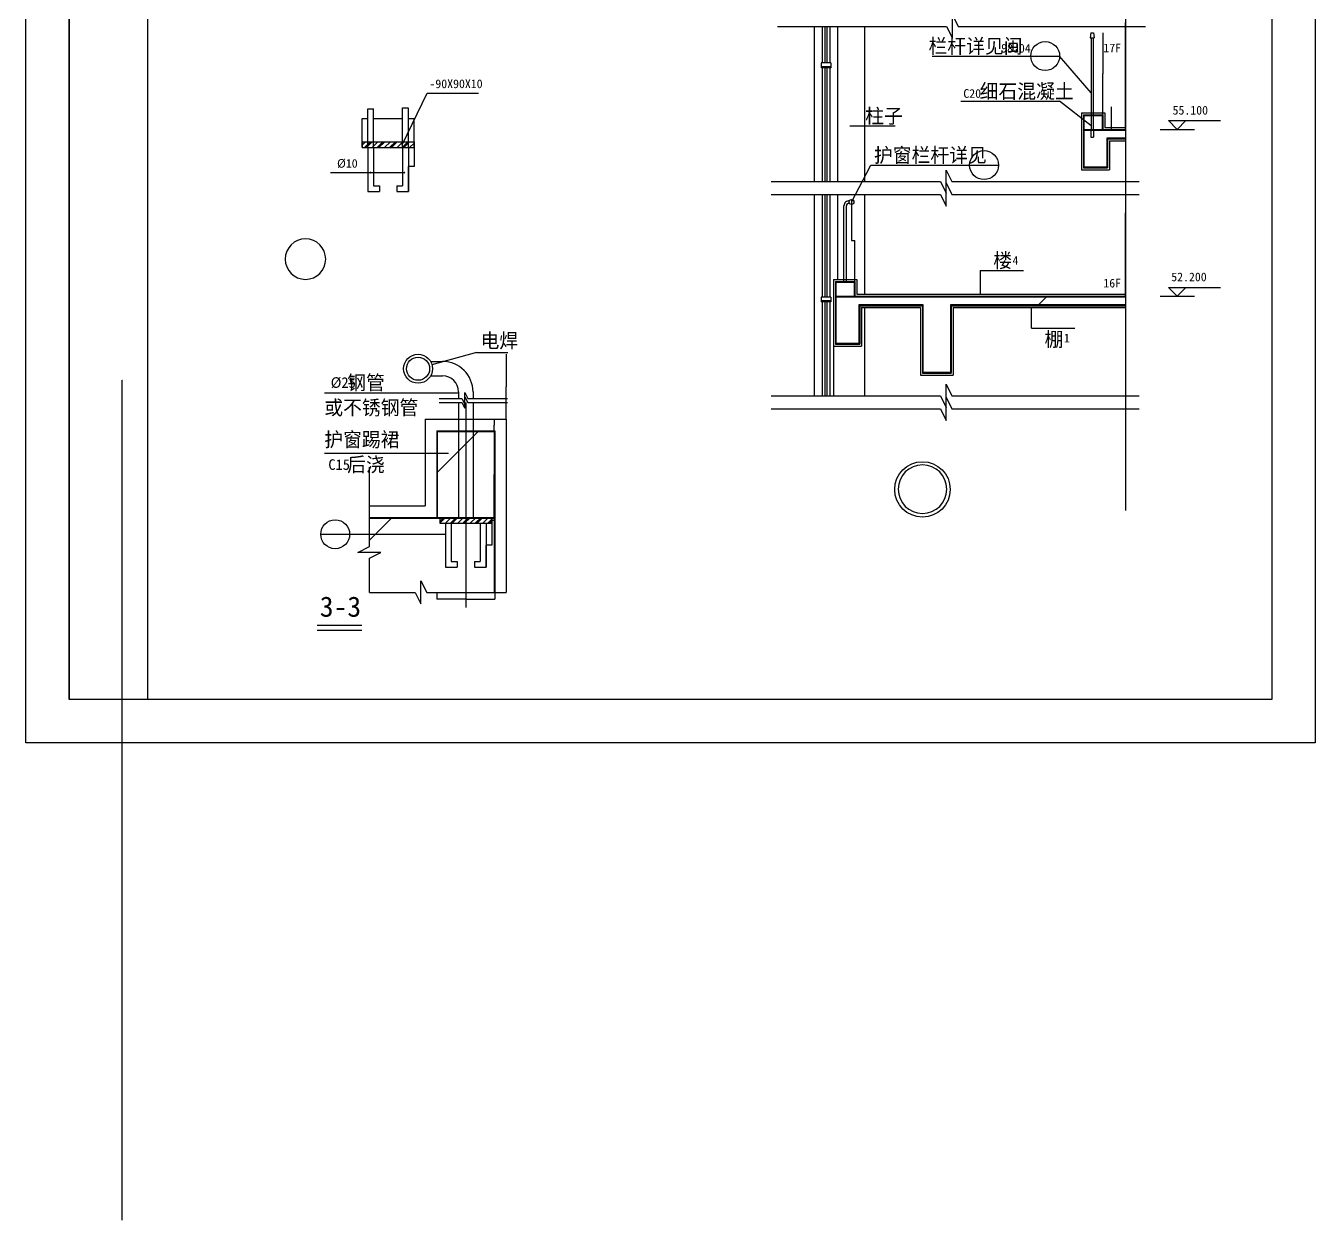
# Model space of a CAD drawing. Header units: metres. Extents: x -1000 to 40857, y 0 to 23917.
# Drawn here: x -1000 to 12365, y 0 to 12388 of the extents above; entities that cross this region are included whole.
import ezdxf

# ---------------------------------------------------------------- set-up
doc = ezdxf.new("R2010")
doc.units = ezdxf.units.M
for name, color, linetype in [('HA', 43, 'Continuous'), ('PUB_DIM', 3, 'Continuous'), ('PUB_TEXT', 142, 'Continuous'), ('PUB_WALL', 255, 'Continuous'), ('STAIR', 2, 'Continuous'), ('WALL', 7, 'Continuous')]:
    doc.layers.add(name, color=color, linetype=linetype)
doc.dimstyles.get("Standard").update_dxf_attribs({"dimtxt": 2.5, "dimasz": 2.5, "dimexe": 1.25, "dimexo": 0.625, "dimtad": 1, "dimcen": 2.5, "dimazin": 3, "dimtfac": 1, "dimtmove": 0, "dimatfit": 3})
pattern_1 = [(45, (0, 0), (-1122.53, 1122.53), [])]

# ---------------------------------------------------------------- blocks, each defined once
blk = doc.blocks.new('_INDEX')
blk.add_line((-0.5, 0), (0.5, 0))
blk.add_circle((0, 0), 0.5)
blk = doc.blocks.new('_INDEX1')
blk.add_lwpolyline([(-0.5, 0, 1), (0.5, 0, 1)], format="xyb", close=True)
blk = doc.blocks.new('*D6')
for p, q in [((7592.75, 9732.38), (7592.5, 9732.38)), ((7593, 9734.88), (7593, 9732.38)), ((7593, 9584.88), (7593, 9732.38)), ((7593, 9732.38), (7593, 9732.38)), ((7593.25, 9732.38), (7593.5, 9732.38))]:
    blk.add_line(p, q)
at = {"layer": 'Defpoints'}
for p in [(7593, 9734.88), (7593, 9732.38), (7593, 9584.88)]:
    blk.add_point(p, dxfattribs=at)
at = {"insert": (7593, 9733.505), "char_height": 1, "attachment_point": 5}
blk.add_mtext('150', dxfattribs=at)
blk = doc.blocks.new('*D18')
for p, q in [((10163, 12313.54), (10163, 11888.54)), ((10162.75, 11888.54), (10162.5, 11888.54)), ((10163, 11463.54), (10163, 11888.54)), ((10163, 11888.54), (10163, 11888.54)), ((10163.25, 11888.54), (10163.5, 11888.54))]:
    blk.add_line(p, q)
at = {"layer": 'Defpoints'}
for p in [(10163, 12313.54), (10163, 11888.54), (10163, 11463.54)]:
    blk.add_point(p, dxfattribs=at)
at = {"layer": 'PUB_DIM', "insert": (10163, 11889.665), "char_height": 1, "attachment_point": 5}
blk.add_mtext('850', dxfattribs=at)
blk = doc.blocks.new('*D19')
for p, q in [((10252.75, 11545.86), (10252.5, 11545.86)), ((10253, 11463.54), (10253, 11545.86)), ((10253, 11313.54), (10253, 11545.86)), ((10253, 11545.86), (10253, 11545.86)), ((10253.25, 11545.86), (10253.5, 11545.86))]:
    blk.add_line(p, q)
at = {"layer": 'Defpoints'}
for p in [(10253, 11545.86), (10253, 11463.54), (10253, 11313.54)]:
    blk.add_point(p, dxfattribs=at)
at = {"layer": 'PUB_DIM', "insert": (10253, 11546.985), "char_height": 1, "attachment_point": 5}
blk.add_mtext('150', dxfattribs=at)
blk = doc.blocks.new('*D28')
for p, q in [((7556.7, 10584.84), (7556.7, 10159.86)), ((7556.95, 10159.86), (7573.35, 10159.86)), ((7576.35, 10159.86), (7592.75, 10159.86)), ((7593, 9734.88), (7593, 10159.86))]:
    blk.add_line(p, q)
at = {"layer": 'Defpoints'}
for p in [(7556.7, 10584.84), (7556.7, 10159.86), (7593, 9734.88)]:
    blk.add_point(p, dxfattribs=at)
at = {"insert": (7574.85, 10159.86), "char_height": 1, "attachment_point": 5}
blk.add_mtext('850', dxfattribs=at)
blk = doc.blocks.new('*D55')
for p, q in [((10399.96, 13519.36), (10399.96, 12416.45)), ((10399.71, 12416.45), (10399.46, 12416.45)), ((10399.96, 11313.54), (10399.96, 12416.45)), ((10399.96, 12416.45), (10399.96, 12416.45)), ((10400.21, 12416.45), (10400.46, 12416.45))]:
    blk.add_line(p, q)
at = {"layer": 'Defpoints'}
for p in [(10399.96, 13519.36), (10399.96, 12416.45), (10399.96, 11313.54)]:
    blk.add_point(p, dxfattribs=at)
at = {"layer": 'PUB_DIM', "insert": (10399.96, 12417.575), "char_height": 1, "attachment_point": 5}
blk.add_mtext('2900', dxfattribs=at)
blk = doc.blocks.new('*D56')
for p, q in [((10399.96, 11313.54), (10399.96, 10449.21)), ((10399.71, 10449.21), (10399.46, 10449.21)), ((10399.96, 9584.88), (10399.96, 10449.21)), ((10399.96, 10449.21), (10399.96, 10449.21)), ((10400.21, 10449.21), (10400.46, 10449.21))]:
    blk.add_line(p, q)
at = {"layer": 'Defpoints'}
for p in [(10399.96, 11313.54), (10399.96, 10449.21), (10399.96, 9584.88)]:
    blk.add_point(p, dxfattribs=at)
at = {"layer": 'PUB_DIM', "insert": (10399.96, 10450.335), "char_height": 1, "attachment_point": 5}
blk.add_mtext('2900', dxfattribs=at)
blk = doc.blocks.new('*D57')
for p, q in [((3980.45, 8981.06), (3980.45, 8644.54)), ((3980.2, 8644.54), (3979.95, 8644.54)), ((3980.45, 8308.03), (3980.45, 8644.54)), ((3980.45, 8644.54), (3980.45, 8644.54)), ((3980.7, 8644.54), (3980.95, 8644.54))]:
    blk.add_line(p, q)
at = {"layer": 'Defpoints'}
for p in [(3980.45, 8981.06), (3980.45, 8644.54), (3980.45, 8308.03)]:
    blk.add_point(p, dxfattribs=at)
at = {"layer": 'PUB_DIM', "insert": (3980.45, 8645.665), "char_height": 1, "attachment_point": 5}
blk.add_mtext('850', dxfattribs=at)
blk = doc.blocks.new('*D58')
for p, q in [((3852.95, 8180.53), (3852.95, 7734.28)), ((3853.2, 7734.28), (3855.7, 7734.28)), ((3855.95, 7288.03), (3855.95, 7734.28))]:
    blk.add_line(p, q)
at = {"layer": 'Defpoints'}
for p in [(3852.95, 8180.53), (3852.95, 7734.28), (3855.95, 7288.03)]:
    blk.add_point(p, dxfattribs=at)
at = {"layer": 'PUB_DIM', "insert": (3854.45, 7735.405), "char_height": 1, "attachment_point": 5}
blk.add_mtext('150', dxfattribs=at)
blk = doc.blocks.new('*D59')
for p, q in [((3844.95, 7258.03), (3830.2, 7258.03)), ((3830.45, 7228.03), (3830.45, 7258.03)), ((3860.7, 7258.03), (3845.95, 7258.03)), ((3860.45, 7288.03), (3860.45, 7258.03))]:
    blk.add_line(p, q)
at = {"layer": 'Defpoints'}
for p in [(3830.45, 7228.03), (3860.45, 7288.03), (3860.45, 7258.03)]:
    blk.add_point(p, dxfattribs=at)
at = {"layer": 'PUB_DIM', "insert": (3845.45, 7258.03), "char_height": 1, "attachment_point": 5}
blk.add_mtext('6', dxfattribs=at)
blk = doc.blocks.new('*D60')
for p, q in [((3830.45, 7228.03), (3830.45, 7000.03)), ((3799.45, 7000.03), (3770.2, 7000.03)), ((3770.45, 6772.03), (3770.45, 7000.03)), ((3830.7, 7000.03), (3801.45, 7000.03))]:
    blk.add_line(p, q)
at = {"layer": 'Defpoints'}
for p in [(3830.45, 7228.03), (3830.45, 7000.03), (3770.45, 6772.03)]:
    blk.add_point(p, dxfattribs=at)
at = {"layer": 'PUB_DIM', "insert": (3800.45, 7000.03), "char_height": 1, "attachment_point": 5}
blk.add_mtext('80', dxfattribs=at)
blk = doc.blocks.new('*D61')
for p, q in [((-0.25, 8711.99), (-0.5, 8711.99)), ((0, 0), (0, 8711.99)), ((0, 0), (0, 8711.99)), ((0, 8711.99), (0, 8711.99)), ((0.25, 8711.99), (0.5, 8711.99))]:
    blk.add_line(p, q)
at = {"layer": 'Defpoints'}
for p in [(0, 8711.99), (0, 0), (0, 0)]:
    blk.add_point(p, dxfattribs=at)
at = {"insert": (0, 8713.115), "char_height": 1, "attachment_point": 5}
blk.add_mtext('R40', dxfattribs=at)
blk = doc.blocks.new('*D62')
for p, q in [((2484.88, 11124.51), (2484.88, 11426.14)), ((2485.13, 11426.14), (2513.88, 11426.14)), ((2515.88, 11426.14), (2544.63, 11426.14)), ((2544.88, 11124.51), (2544.88, 11426.14))]:
    blk.add_line(p, q)
at = {"layer": 'Defpoints'}
for p in [(2484.88, 11426.14), (2484.88, 11124.51), (2544.88, 11124.51)]:
    blk.add_point(p, dxfattribs=at)
at = {"insert": (2514.88, 11426.14), "char_height": 1, "attachment_point": 5}
blk.add_mtext('10', dxfattribs=at)
blk = doc.blocks.new('*D63')
for p, q in [((2544.88, 11124.51), (2544.88, 11525.57)), ((2545.13, 11525.57), (2573.88, 11525.57)), ((2575.88, 11525.57), (2604.63, 11525.57)), ((2604.88, 11124.51), (2604.88, 11525.57))]:
    blk.add_line(p, q)
at = {"layer": 'Defpoints'}
for p in [(2544.88, 11525.57), (2544.88, 11124.51), (2604.88, 11124.51)]:
    blk.add_point(p, dxfattribs=at)
at = {"insert": (2574.88, 11525.57), "char_height": 1, "attachment_point": 5}
blk.add_mtext('10', dxfattribs=at)
blk = doc.blocks.new('*D64')
for p, q in [((2604.88, 11124.51), (2604.88, 11426.14)), ((2605.13, 11426.14), (2753.88, 11426.14)), ((2755.88, 11426.14), (2904.63, 11426.14)), ((2904.88, 11124.51), (2904.88, 11426.14))]:
    blk.add_line(p, q)
at = {"layer": 'Defpoints'}
for p in [(2604.88, 11426.14), (2604.88, 11124.51), (2904.88, 11124.51)]:
    blk.add_point(p, dxfattribs=at)
at = {"insert": (2754.88, 11426.14), "char_height": 1, "attachment_point": 5}
blk.add_mtext('50', dxfattribs=at)
blk = doc.blocks.new('*D65')
for p, q in [((2904.88, 11124.51), (2904.88, 11535.37)), ((2905.13, 11535.37), (2933.88, 11535.37)), ((2935.88, 11535.37), (2964.63, 11535.37)), ((2964.88, 11124.51), (2964.88, 11535.37))]:
    blk.add_line(p, q)
at = {"layer": 'Defpoints'}
for p in [(2904.88, 11535.37), (2904.88, 11124.51), (2964.88, 11124.51)]:
    blk.add_point(p, dxfattribs=at)
at = {"insert": (2934.88, 11535.37), "char_height": 1, "attachment_point": 5}
blk.add_mtext('10', dxfattribs=at)
blk = doc.blocks.new('*D66')
for p, q in [((2964.88, 11124.51), (2964.88, 11426.14)), ((2965.13, 11426.14), (2993.88, 11426.14)), ((2995.88, 11426.14), (3024.63, 11426.14)), ((3024.88, 11124.51), (3024.88, 11426.14))]:
    blk.add_line(p, q)
at = {"layer": 'Defpoints'}
for p in [(2964.88, 11426.14), (2964.88, 11124.51), (3024.88, 11124.51)]:
    blk.add_point(p, dxfattribs=at)
at = {"insert": (2994.88, 11426.14), "char_height": 1, "attachment_point": 5}
blk.add_mtext('10', dxfattribs=at)
blk = doc.blocks.new('*D67')
for p, q in [((3024.88, 11184.51), (3024.88, 10926.51)), ((2993.88, 10926.51), (2964.63, 10926.51)), ((2964.88, 10668.51), (2964.88, 10926.51)), ((3025.13, 10926.51), (2995.88, 10926.51))]:
    blk.add_line(p, q)
at = {"layer": 'Defpoints'}
for p in [(3024.88, 11184.51), (3024.88, 10926.51), (2964.88, 10668.51)]:
    blk.add_point(p, dxfattribs=at)
at = {"insert": (2994.88, 10926.51), "char_height": 1, "attachment_point": 5}
blk.add_mtext('80', dxfattribs=at)
blk = doc.blocks.new('*D242')
for p, q in [((3855.95, 8308.03), (3855.95, 8244.28)), ((3852.95, 8180.53), (3852.95, 8244.28)), ((3853.2, 8244.28), (3853.45, 8244.28)), ((3855.45, 8244.28), (3855.7, 8244.28))]:
    blk.add_line(p, q)
at = {"layer": 'Defpoints'}
for p in [(3855.95, 8308.03), (3852.95, 8244.28), (3852.95, 8180.53)]:
    blk.add_point(p, dxfattribs=at)
at = {"layer": 'PUB_DIM', "insert": (3854.45, 8244.28), "char_height": 1, "attachment_point": 5}
blk.add_mtext('20', dxfattribs=at)
blk = doc.blocks.new('*D243')
for p, q in [((3560.45, 6511.14), (3560.45, 6440.89)), ((3560.7, 6440.89), (3709.45, 6440.89)), ((3711.45, 6440.89), (3860.2, 6440.89)), ((3860.45, 6511.14), (3860.45, 6440.89))]:
    blk.add_line(p, q)
at = {"layer": 'Defpoints'}
for p in [(3560.45, 6511.14), (3560.45, 6440.89), (3860.45, 6511.14)]:
    blk.add_point(p, dxfattribs=at)
at = {"layer": 'PUB_DIM', "insert": (3710.45, 6440.89), "char_height": 1, "attachment_point": 5}
blk.add_mtext('50', dxfattribs=at)
blk = doc.blocks.new('*D244')
for p, q in [((3409.45, 6440.89), (3260.2, 6440.89)), ((3260.45, 6511.14), (3260.45, 6440.89)), ((3560.7, 6440.89), (3411.45, 6440.89)), ((3560.45, 6511.14), (3560.45, 6440.89))]:
    blk.add_line(p, q)
at = {"layer": 'Defpoints'}
for p in [(3260.45, 6511.14), (3560.45, 6511.14), (3560.45, 6440.89)]:
    blk.add_point(p, dxfattribs=at)
at = {"layer": 'PUB_DIM', "insert": (3410.45, 6440.89), "char_height": 1, "attachment_point": 5}
blk.add_mtext('50', dxfattribs=at)

msp = doc.modelspace()

# ---------------------------------------------------------------- hatches: boundary and pattern name
h = msp.add_hatch()
h.set_pattern_fill('AN33C', scale=500)
h.set_pattern_definition(pattern_1)
h.paths.add_polyline_path([(3635.45, 7288.03), (3855.95, 7288.03), (3855.95, 8183.53), (3635.45, 8183.53)])
h.paths.add_polyline_path([(3635.45, 8183.53), (3485.45, 8183.53), (3485.45, 7288.03), (3635.45, 7288.03)])
h.paths.add_polyline_path([(3485.45, 8183.53), (3264.95, 8183.53), (3264.95, 7288.03), (3485.45, 7288.03)])
h = msp.add_hatch()
h.set_pattern_fill('AN31C', scale=500)
h.set_pattern_definition(pattern_1)
h.paths.add_polyline_path([(2561.17, 7283.53), (2561.17, 6986.57), (2441.17, 6926.57), (2681.17, 6926.57), (2561.17, 6866.57), (2561.17, 6511.14), (3035.68, 6511.14), (3095.68, 6391.14), (3095.68, 6631.14), (3155.68, 6511.14), (3855.95, 6511.14), (3855.95, 7283.53), (3830.45, 7283.53), (3830.45, 7228.03), (3770.45, 7228.03), (3770.45, 6772.03), (3650.45, 6772.03), (3650.45, 6832.03), (3710.45, 6832.03), (3710.45, 7228.03), (3410.45, 7228.03), (3410.45, 6832.03), (3470.45, 6832.03), (3470.45, 6772.03), (3350.45, 6772.03), (3350.45, 7228.03), (3290.45, 7228.03), (3290.45, 7283.53)])
h.paths.add_polyline_path([(3350.45, 6772.03), (3470.45, 6772.03), (3470.45, 6832.03), (3410.45, 6832.03), (3410.45, 7228.03), (3350.45, 7228.03)])
h.paths.add_polyline_path([(3710.45, 6832.03), (3650.45, 6832.03), (3650.45, 6772.03), (3770.45, 6772.03), (3770.45, 7228.03), (3710.45, 7228.03)])
at = {"layer": 'HA'}
h = msp.add_hatch(dxfattribs=at)
h.set_pattern_fill('AR-CONC', scale=10)
h.paths.add_polyline_path([(10043, 11463.54), (9963, 11463.54), (9963, 11313.54), (10043, 11313.54)])
h.paths.add_polyline_path([(10063, 11313.54), (10163, 11313.54), (10163, 11463.54), (10063, 11463.54)])
h.paths.add_polyline_path([(10043, 11313.54), (10063, 11313.54), (10063, 11463.54), (10043, 11463.54)])
h = msp.add_hatch(dxfattribs=at)
h.set_pattern_fill('AN31C', scale=500)
h.set_pattern_definition(pattern_1)
h.paths.add_polyline_path([(9963, 10913.54), (10213, 10913.54), (10213, 11213.54), (10399.96, 11213.54), (10399.96, 11313.54), (10068, 11313.54), (10068, 11233.54), (10038, 11233.54), (10038, 11313.54), (9963, 11313.54)])
h = msp.add_hatch(dxfattribs=at)
h.set_pattern_fill('STEEL', scale=12)
h.paths.add_polyline_path([(3024.88, 11124.51), (3024.88, 11184.51), (2484.88, 11184.51), (2484.88, 11124.51)])
h = msp.add_hatch(dxfattribs=at)
h.set_pattern_fill('AR-CONC', scale=10)
h.paths.add_polyline_path([(7593, 9584.88), (7593, 9734.88), (7393, 9734.88), (7393, 9584.88)])
h = msp.add_hatch(dxfattribs=at)
h.set_pattern_fill('AN31C', scale=500)
h.set_pattern_definition(pattern_1)
h.paths.add_polyline_path([(8293, 8784.88), (8593, 8784.88), (8593, 9484.88), (10399.96, 9484.88), (10399.96, 9584.88), (7393, 9584.88), (7393, 9084.88), (7643, 9084.88), (7643, 9484.88), (8293, 9484.88)])
h = msp.add_hatch(dxfattribs=at)
h.set_pattern_fill('STEEL', scale=12)
h.paths.add_polyline_path([(3830.45, 7228.03), (3830.45, 7288.03), (3290.45, 7288.03), (3290.45, 7228.03)])

# ---------------------------------------------------------------- linework, layer by layer
for p, q in [((-550.28, 22724.94), (-550.28, 5399.94)), ((259.72, 22724.94), (259.72, 5399.94)), ((7173, 12380.74), (7173, 10771.28)), ((7253, 12380.74), (7253, 12002.19)), ((7283, 12380.74), (7283, 12002.19)), ((7303, 12380.74), (7303, 12002.19)), ((7333, 12380.74), (7333, 12002.19)), ((7413, 12380.74), (7413, 10771.28)), ((7693, 12380.74), (7693, 10771.28)), ((10038, 12313.54), (10033, 12263.54)), ((10038, 12313.54), (10068, 12313.54)), ((10068, 12313.54), (10073, 12263.54)), ((10033, 12263.54), (10073, 12263.54)), ((10043, 12263.54), (10043, 11313.54)), ((10063, 12263.54), (10063, 11313.54)), ((7343, 12002.19), (7243, 12002.19)), ((7243, 12002.19), (7243, 11952.19)), ((7343, 11962.19), (7243, 11962.19)), ((7343, 11952.19), (7243, 11952.19)), ((7253, 11952.19), (7253, 10771.28)), ((7283, 11952.19), (7283, 10771.28)), ((7303, 11952.19), (7303, 10771.28)), ((7333, 11952.19), (7333, 10771.28)), ((7343, 12002.19), (7343, 11952.19)), ((9943, 11483.54), (10183, 11483.54)), ((9943, 11483.54), (9943, 10893.54)), ((10183, 11483.54), (10183, 11333.54)), ((10038, 11313.54), (10038, 11233.54)), ((10038, 11233.54), (10068, 11233.54)), ((10068, 11313.54), (10068, 11233.54)), ((10183, 11333.54), (10399.96, 11333.54)), ((2484.88, 11184.51), (3024.88, 11184.51)), ((2484.88, 11184.51), (2484.88, 11124.51)), ((2484.88, 11124.51), (3024.88, 11124.51)), ((2544.88, 11124.51), (2544.88, 10668.51)), ((2604.88, 11124.51), (2604.88, 10728.51)), ((2904.88, 11124.51), (2904.88, 10728.51)), ((2964.88, 11124.51), (2964.88, 10668.51)), ((3024.88, 11184.51), (3024.88, 11124.51)), ((10233, 11193.54), (10399.96, 11193.54)), ((10233, 11193.54), (10233, 10893.54)), ((9943, 10893.54), (10233, 10893.54)), ((2604.88, 10728.51), (2664.88, 10728.51)), ((2664.88, 10728.51), (2664.88, 10668.51)), ((2844.88, 10728.51), (2904.88, 10728.51)), ((2844.88, 10728.51), (2844.88, 10668.51)), ((2544.88, 10668.51), (2664.88, 10668.51)), ((2844.88, 10668.51), (2964.88, 10668.51)), ((7173, 10637.46), (7173, 8549.25)), ((7253, 10637.46), (7253, 9574.57)), ((7283, 10637.46), (7283, 9574.57)), ((7303, 10637.46), (7303, 9574.57)), ((7333, 10637.46), (7333, 9574.57)), ((7413, 10637.46), (7413, 9754.88)), ((7693, 10637.46), (7693, 9604.88)), ((7480.5, 9734.88), (7480.5, 10519.88)), ((7505.5, 9734.88), (7505.5, 10519.88)), ((8891.25, 9850.6), (8891.25, 9604.88)), ((7373, 9754.88), (7613, 9754.88)), ((7373, 9754.88), (7373, 9064.88)), ((7613, 9754.88), (7613, 9604.88)), ((7243, 9574.57), (7243, 9524.57)), ((7343, 9574.57), (7243, 9574.57)), ((7343, 9534.57), (7243, 9534.57)), ((7343, 9524.57), (7243, 9524.57)), ((7253, 9524.57), (7253, 8549.25)), ((7283, 9524.57), (7283, 8549.25)), ((7303, 9524.57), (7303, 8549.25)), ((7333, 9524.57), (7333, 8549.25)), ((7343, 9574.57), (7343, 9524.57)), ((7613, 9604.88), (10399.96, 9604.88)), ((7663, 9464.88), (8273, 9464.88)), ((7663, 9464.88), (7663, 9064.88)), ((7693, 9464.88), (7693, 8549.25)), ((8273, 9464.88), (8273, 8764.88)), ((8613, 9464.88), (10399.96, 9464.88)), ((8613, 9464.88), (8613, 8764.88)), ((9423.47, 9252.42), (9423.47, 9464.88)), ((3672.8, 8999.79), (3209.98, 8871.21)), ((7373, 9064.88), (7663, 9064.88)), ((7373, 9064.88), (7373, 8549.25)), ((3195.36, 8906.06), (3320.45, 8906.06)), ((3195.36, 8756.06), (3320.45, 8756.06)), ((8273, 8764.88), (8613, 8764.88)), ((3485.45, 8591.06), (3485.45, 8522.98)), ((3635.45, 8591.06), (3635.45, 8522.98)), ((3485.45, 8481.01), (3485.45, 7288.03)), ((3635.45, 8481.01), (3635.45, 7288.03)), ((3140.45, 8308.03), (3980.45, 8308.03)), ((3140.45, 8308.03), (3140.45, 7408.03)), ((3980.45, 8308.03), (3980.45, 6511.14)), ((2561.17, 7408.03), (3140.45, 7408.03)), ((3290.45, 7288.03), (3290.45, 7228.03)), ((3290.45, 7288.03), (3830.45, 7288.03)), ((3290.45, 7228.03), (3830.45, 7228.03)), ((3350.45, 7228.03), (3350.45, 6772.03)), ((3410.45, 7228.03), (3410.45, 6832.03)), ((3710.45, 7228.03), (3710.45, 6832.03)), ((3770.45, 7228.03), (3770.45, 6772.03)), ((3830.45, 7288.03), (3830.45, 7228.03)), ((2356.65, 7114.22), (3350.45, 7114.22)), ((3410.45, 6832.03), (3470.45, 6832.03)), ((3470.45, 6832.03), (3470.45, 6772.03)), ((3650.45, 6832.03), (3710.45, 6832.03)), ((3650.45, 6832.03), (3650.45, 6772.03)), ((3350.45, 6772.03), (3470.45, 6772.03)), ((3650.45, 6772.03), (3770.45, 6772.03)), ((2019.03, 6120.34), (2482.38, 6120.34))]:
    msp.add_line(p, q)
for points in [[(-1000.28, 23849.94), (12364.72, 23849.94), (12364.72, 4949.94), (-1000.28, 4949.94)], [(-550.28, 22724.94), (11914.72, 22724.94), (11914.72, 5399.94), (-550.28, 5399.94)]]:
    msp.add_lwpolyline(points, close=True)
for points in [[(11914.72, 22724.94), (11914.72, 5399.94), (-550.28, 5399.94), (-550.28, 22724.94), (11914.72, 22724.94)], [(259.72, 22724.94), (259.72, 5399.94)], [(2019.03, 6171), (2482.38, 6171)]]:
    msp.add_lwpolyline(points)
for points in [[(2570.4, 10864.65, 1), (2575.4, 10864.65, 1)], [(2921.9, 10864.65, 1), (2926.9, 10864.65, 1)]]:
    msp.add_lwpolyline(points, format="xyb", close=True)
for centre, radius in [((7558, 10559.88), 25), ((3065.45, 8831.06), 150), ((3065.45, 8831.06), 120)]:
    msp.add_circle(centre, radius)
for centre, radius, start, end in [((7533, 10519.88), 52.5, 86.41, 180), ((7533, 10519.88), 27.5, 82.73, 180), ((3320.45, 8591.06), 315, 0, 90), ((3320.45, 8591.06), 165, 0, 90)]:
    msp.add_arc(centre, radius, start, end)
msp.add_line((3560.45, 8481.01), (3560.45, 6354.51), dxfattribs=at)
at = {"layer": 'PUB_DIM'}
for p, q in [((10844.81, 11403.54), (11024.81, 11403.54)), ((10934.81, 11313.54), (10844.81, 11403.54)), ((11024.81, 11403.54), (10934.81, 11313.54)), ((11024.81, 11403.54), (11381.39, 11403.54)), ((10756.53, 11313.54), (11113.1, 11313.54)), ((10844.81, 9674.88), (11024.81, 9674.88)), ((10934.81, 9584.88), (10844.81, 9674.88)), ((11024.81, 9674.88), (10934.81, 9584.88)), ((11024.81, 9674.88), (11381.39, 9674.88)), ((10756.53, 9584.88), (11113.1, 9584.88))]:
    msp.add_line(p, q, dxfattribs=at)
at = {"layer": 'PUB_TEXT'}
for p, q in [((8393.14, 12073.82), (9415.88, 12073.82)), ((10043, 11691.23), (9715.88, 12073.82)), ((2899.8, 11154.51), (3161.17, 11689.91)), ((3161.17, 11689.91), (3692.86, 11689.91)), ((8693.14, 11605.08), (9715.88, 11605.08)), ((10043, 11351.09), (9715.88, 11605.08)), ((7542.59, 11348.73), (8010.21, 11348.73)), ((2158.82, 10864.65), (2924.4, 10864.65)), ((7558, 10559.88), (7759.46, 10942.47)), ((7759.46, 10942.47), (8782.21, 10942.47)), ((8891.25, 9850.6), (9341.07, 9850.6)), ((9423.47, 9252.42), (9873.29, 9252.42)), ((3672.8, 8999.79), (3997.17, 8999.79)), ((2094.3, 8579.67), (3485.45, 8579.67)), ((2094.3, 7954.8), (3380.32, 7954.8))]:
    msp.add_line(p, q, dxfattribs=at)
msp.add_circle((8294.08, 7578.85), 287.53, dxfattribs=at)
at = {"layer": 'PUB_WALL'}
for points in [[(10399.96, 11221.04), (10205.5, 11221.04), (10205.5, 10921.04), (9970.5, 10921.04), (9970.5, 11456.04), (10155.5, 11456.04), (10155.5, 11313.54)], [(9963, 11306.04), (10399.96, 11306.04)], [(10399.96, 9492.38), (8585.5, 9492.38), (8585.5, 8792.38), (8300.5, 8792.38), (8300.5, 9492.38), (7635.5, 9492.38), (7635.5, 9092.38), (7400.5, 9092.38), (7400.5, 9727.38), (7585.5, 9727.38), (7585.5, 9584.88)], [(7393, 9577.38), (10399.96, 9577.38)], [(3267.95, 7288.03), (3267.95, 8180.53), (3852.95, 8180.53), (3852.95, 6511.14)], [(2561.17, 7280.53), (3860.45, 7280.53)]]:
    msp.add_lwpolyline(points, dxfattribs=at)
at = {"layer": 'STAIR'}
for p, q in [((10399.96, 14628.87), (10399.96, 7360.47)), ((8604.53, 12500.74), (8664.53, 12380.74)), ((8604.53, 12260.74), (8604.53, 12500.74)), ((6790.56, 12380.74), (8544.53, 12380.74)), ((8544.53, 12380.74), (8604.53, 12260.74)), ((8664.53, 12380.74), (10604.14, 12380.74)), ((8539.35, 10651.28), (8539.35, 10891.28)), ((8539.35, 10891.28), (8599.35, 10771.28)), ((6725.38, 10771.28), (8479.35, 10771.28)), ((8479.35, 10771.28), (8539.35, 10651.28)), ((8539.35, 10517.46), (8539.35, 10757.46)), ((8539.35, 10757.46), (8599.35, 10637.46)), ((8599.35, 10771.28), (10538.96, 10771.28)), ((6725.38, 10637.46), (8479.35, 10637.46)), ((8479.35, 10637.46), (8539.35, 10517.46)), ((8599.35, 10637.46), (10538.96, 10637.46)), ((3550.23, 8582.98), (3580.23, 8522.98)), ((3550.23, 8462.98), (3550.23, 8582.98)), ((8539.35, 8429.25), (8539.35, 8669.25)), ((8539.35, 8669.25), (8599.35, 8549.25)), ((3282.97, 8522.98), (3520.23, 8522.98)), ((3282.97, 8481.01), (3520.23, 8481.01)), ((3520.23, 8522.98), (3550.23, 8462.98)), ((3520.23, 8481.01), (3550.23, 8421.01)), ((3550.23, 8541.01), (3580.23, 8481.01)), ((3550.23, 8421.01), (3550.23, 8541.01)), ((3580.23, 8522.98), (3992.61, 8522.98)), ((3580.23, 8481.01), (3992.61, 8481.01)), ((6725.38, 8549.25), (8479.35, 8549.25)), ((8479.35, 8549.25), (8539.35, 8429.25)), ((8539.35, 8535.42), (8599.35, 8415.42)), ((8539.35, 8295.42), (8539.35, 8535.42)), ((8599.35, 8549.25), (10538.96, 8549.25)), ((6725.38, 8415.42), (8479.35, 8415.42)), ((8479.35, 8415.42), (8539.35, 8295.42)), ((8599.35, 8415.42), (10538.96, 8415.42)), ((2561.17, 6986.57), (2561.17, 7811.34)), ((2441.17, 6926.57), (2561.17, 6986.57)), ((2681.17, 6926.57), (2441.17, 6926.57)), ((2561.17, 6866.57), (2681.17, 6926.57)), ((2561.17, 6511.14), (2561.17, 6866.57)), ((3095.68, 6391.14), (3095.68, 6631.14)), ((3095.68, 6631.14), (3155.68, 6511.14)), ((2561.17, 6511.14), (3035.68, 6511.14)), ((3035.68, 6511.14), (3095.68, 6391.14)), ((3155.68, 6511.14), (3980.45, 6511.14))]:
    msp.add_line(p, q, dxfattribs=at)
at = {"layer": 'WALL'}
for p, q in [((9963, 11463.54), (9963, 10913.54)), ((9963, 11463.54), (10163, 11463.54)), ((10163, 11463.54), (10163, 11313.54)), ((9963, 11313.54), (10399.96, 11313.54)), ((10213, 11213.54), (10213, 10913.54)), ((10213, 11213.54), (10399.96, 11213.54)), ((9963, 10913.54), (10213, 10913.54)), ((7393, 9734.88), (7393, 9084.88)), ((7393, 9734.88), (7593, 9734.88)), ((7593, 9734.88), (7593, 9584.88)), ((7393, 9584.88), (10399.96, 9584.88)), ((7643, 9484.88), (7643, 9084.88)), ((7643, 9484.88), (8293, 9484.88)), ((8293, 9484.88), (8293, 8784.88)), ((8593, 9484.88), (8593, 8784.88)), ((8593, 9484.88), (10399.96, 9484.88)), ((7393, 9084.88), (7643, 9084.88)), ((8293, 8784.88), (8593, 8784.88)), ((3260.45, 8188.03), (3860.45, 8188.03)), ((3260.45, 8188.03), (3260.45, 7288.03)), ((3860.45, 8188.03), (3860.45, 6511.14)), ((2561.17, 7288.03), (3860.45, 7288.03))]:
    msp.add_line(p, q, dxfattribs=at)

# ---------------------------------------------------------------- block references
at = {"layer": 'PUB_DIM', "xscale": 300, "yscale": 300, "zscale": 300}
for p in [(9565.88, 12073.82), (8932.21, 10942.47), (2206.65, 7114.22)]:
    msp.add_blockref('_INDEX', p, dxfattribs=at)
at = {"layer": 'PUB_TEXT'}
for p, xscale, yscale, zscale in [((1898.77, 9967.7), 420, 420, 420), ((8294.26, 7581.72), 504, 504, 504)]:
    msp.add_blockref('_INDEX1', p, dxfattribs=dict(at, xscale=xscale, yscale=yscale, zscale=zscale))

# ---------------------------------------------------------------- texts
msp.add_text('3-3', height=210).set_placement((2046.89, 6258.84))
at = {"layer": 'PUB_DIM'}
for s, p in [('55.100', (10886.21, 11466.54)), ('52.200', (10872.5, 9737.88))]:
    msp.add_text(s, height=90, dxfattribs=at).set_placement(p)
at = {"layer": 'PUB_TEXT'}
for s, height, p in [('栏杆详见闽', 150, (8356.36, 12102.17)), ('98J04', 90, (9110.04, 12109.4)), ('17F', 90, (10168.83, 12112.81)), ('-90X90X10', 90, (3183.7, 11740.88)), ('细石混凝土', 150, (8886.51, 11633.42)), ('C20', 90, (8717.65, 11640.65)), ('柱子', 150, (7699.22, 11377.08)), ('护窗栏杆详见', 150, (7790.93, 10970.81)), ('%%C10', 90, (2226.15, 10915.62)), ('楼', 150, (9027.59, 9878.94)), ('4', 90, (9227.26, 9909.29)), ('16F', 90, (10168.83, 9673.44)), ('棚', 150, (9559.81, 9061.58)), ('电焊 ', 150, (3713.46, 9047.06)), ('1', 90, (9759.48, 9103.73)), ('%%c25', 110, (2160.14, 8632.53)), ('钢管', 150, (2331.3, 8611.9)), ('或不锈钢管', 150, (2093.54, 8352.73)), ('护窗踢裙', 150, (2093.54, 8021.74)), ('C15', 110, (2135.42, 7781.76)), ('后浇', 150, (2331.3, 7762.57))]:
    msp.add_text(s, height=height, dxfattribs=at).set_placement(p)

# ---------------------------------------------------------------- dimensions: what is measured, and where the dimension line sits
for base, p1, p2, text, picture, middle in [((2544.88, 11525.57), (2544.88, 11124.51), (2604.88, 11124.51), '10', '*D63', (2574.88, 11525.57)), ((2904.88, 11535.37), (2904.88, 11124.51), (2964.88, 11124.51), '10', '*D65', (2934.88, 11535.37)), ((2484.88, 11426.14), (2484.88, 11124.51), (2544.88, 11124.51), '10', '*D62', (2514.88, 11426.14)), ((2604.88, 11426.14), (2604.88, 11124.51), (2904.88, 11124.51), '50', '*D64', (2754.88, 11426.14)), ((2964.88, 11426.14), (2964.88, 11124.51), (3024.88, 11124.51), '10', '*D66', (2994.88, 11426.14)), ((3024.88, 10926.51), (3024.88, 11184.51), (2964.88, 10668.51), '80', '*D67', (2994.88, 10926.51)), ((7556.7, 10159.86), (7556.7, 10584.84), (7593, 9734.88), '850', '*D28', (7574.85, 10159.86)), ((7593, 9732.38), (7593, 9584.88), (7593, 9734.88), '150', '*D6', (7593, 9733.505)), ((0, 8711.99), (0, 0), (0, 0), 'R40', '*D61', (0, 8713.115))]:
    dim = msp.add_linear_dim(base=base, p1=p1, p2=p2, text=text, dimstyle='Standard')
    dim.commit()
    dim.dimension.update_dxf_attribs({"geometry": picture, "text_midpoint": middle})
at = {"layer": 'PUB_DIM'}
for base, p1, p2, text, picture, middle in [((10399.96, 12416.45), (10399.96, 11313.54), (10399.96, 13519.36), '2900', '*D55', (10399.96, 12417.575)), ((10163, 11888.54), (10163, 11463.54), (10163, 12313.54), '850', '*D18', (10163, 11889.665)), ((10253, 11545.86), (10253, 11463.54), (10253, 11313.54), '150', '*D19', (10253, 11546.985)), ((10399.96, 10449.21), (10399.96, 11313.54), (10399.96, 9584.88), '2900', '*D56', (10399.96, 10450.335)), ((3980.45, 8644.54), (3980.45, 8308.03), (3980.45, 8981.06), '850', '*D57', (3980.45, 8645.665)), ((3852.95, 8244.28), (3852.95, 8180.53), (3855.95, 8308.03), '20', '*D242', (3854.45, 8244.28)), ((3852.95, 7734.28), (3852.95, 8180.53), (3855.95, 7288.03), '150', '*D58', (3854.45, 7735.405)), ((3830.45, 7000.03), (3830.45, 7228.03), (3770.45, 6772.03), '80', '*D60', (3800.45, 7000.03)), ((3860.45, 7258.03), (3860.45, 7288.03), (3830.45, 7228.03), '6', '*D59', (3845.45, 7258.03)), ((3560.45, 6440.89), (3560.45, 6511.14), (3260.45, 6511.14), '50', '*D244', (3410.45, 6440.89)), ((3560.45, 6440.89), (3560.45, 6511.14), (3860.45, 6511.14), '50', '*D243', (3710.45, 6440.89))]:
    dim = msp.add_linear_dim(base=base, p1=p1, p2=p2, text=text, dimstyle='Standard', dxfattribs=at)
    dim.commit()
    dim.dimension.update_dxf_attribs({"geometry": picture, "text_midpoint": middle})

doc.saveas('drawing.dxf')
